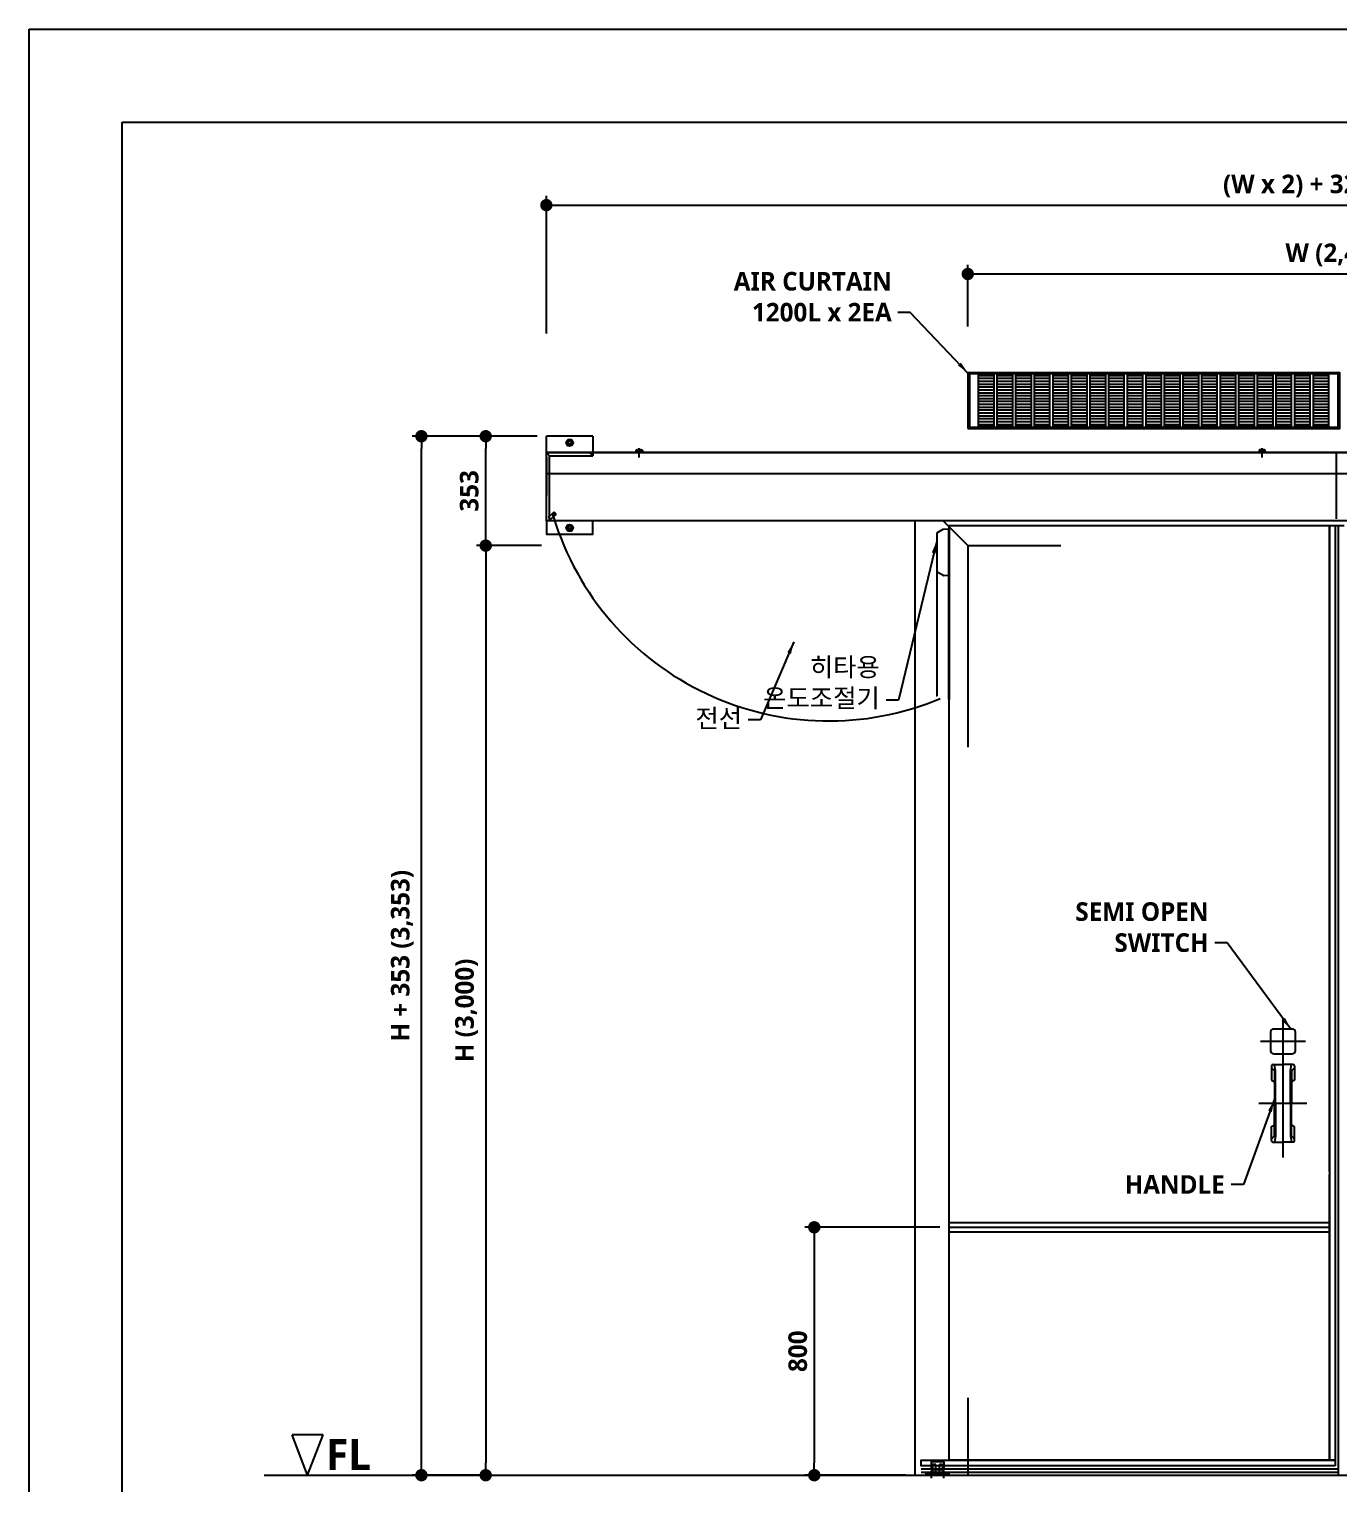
# Model space of a CAD drawing. Header units: millimetres. Extents: x 0 to 33600, y 0 to 8910.
# Drawn here: x 0 to 4227, y 4215 to 8910 of the extents above; entities that cross this region are included whole.
import ezdxf
from ezdxf.lldxf.tags import DXFTag

# ---------------------------------------------------------------- set-up
doc = ezdxf.new("R2010")
doc.units = ezdxf.units.MM
doc.header["$LTSCALE"] = 20
doc.header["$MEASUREMENT"] = 0
doc.layers.get('0').update_dxf_attribs({"linetype": 'CONTINUOUS'})
doc.layers.get('Defpoints').update_dxf_attribs({"color": 181, "linetype": 'CONTINUOUS'})
for name, color, linetype in [('DIM', 141, 'CONTINUOUS'), ('DOOR', 7, 'CONTINUOUS'), ('DOOR-2', 1, 'CONTINUOUS'), ('DOOR-3', 8, 'CONTINUOUS'), ('TEXT', 7, 'CONTINUOUS'), ('방열문', 7, 'CONTINUOUS')]:
    doc.layers.add(name, color=color, linetype=linetype)
doc.styles.add('SH_대대리576', font='')
doc.styles.get("Standard").update_dxf_attribs({"font": 'NanumGothicBold.ttf'})
doc.styles.get('SH_대대리576').set_extended_font_data('NanumGothic', bold=True)
tags = doc.linetypes.add('一点鎖線', pattern=[28.575, 19.05, -3.175, 3.175, -3.175]).pattern_tags.tags
tags[10:11] = [DXFTag(74, 4), DXFTag(75, 0), DXFTag(340, '0'), DXFTag(46, 1.0), DXFTag(50, 0.0), DXFTag(44, 0.0), DXFTag(45, 0.0)]
tags[8:9] = [DXFTag(74, 4), DXFTag(75, 0), DXFTag(340, '0'), DXFTag(46, 1.0), DXFTag(50, 0.0), DXFTag(44, 0.0), DXFTag(45, 0.0)]
tags[6:7] = [DXFTag(74, 4), DXFTag(75, 0), DXFTag(340, '0'), DXFTag(46, 1.0), DXFTag(50, 0.0), DXFTag(44, 0.0), DXFTag(45, 0.0)]
tags[4:5] = [DXFTag(74, 4), DXFTag(75, 0), DXFTag(340, '0'), DXFTag(46, 1.0), DXFTag(50, 0.0), DXFTag(44, 0.0), DXFTag(45, 0.0)]
tags = doc.linetypes.add('破線', pattern=[38.1, 25.4, -12.7]).pattern_tags.tags
tags[6:7] = [DXFTag(74, 4), DXFTag(75, 0), DXFTag(340, '0'), DXFTag(46, 1.0), DXFTag(50, 0.0), DXFTag(44, 0.0), DXFTag(45, 0.0)]
tags[4:5] = [DXFTag(74, 4), DXFTag(75, 0), DXFTag(340, '0'), DXFTag(46, 1.0), DXFTag(50, 0.0), DXFTag(44, 0.0), DXFTag(45, 0.0)]
doc.dimstyles.new('yongsung', dxfattribs={"dimscale": 20, "dimtxt": 3, "dimasz": 2, "dimexe": 1.5, "dimexo": 1.5, "dimgap": 1, "dimtad": 1, "dimdec": 0, "dimdsep": 46, "dimlunit": 6, "dimtxsty": 'Standard', "dimblk": 'DOT', "dimcen": 0, "dimdle": 2, "dimclrd": 256, "dimclre": 256, "dimclrt": 256, "dimadec": 0, "dimazin": 0, "dimtfac": 480, "dimtdec": 0, "dimtix": 1, "dimtmove": 2, "dimatfit": 3, "dimfxl": 1, "dimtolj": 1, "dimtzin": 0, "dimarcsym": 0})

# ---------------------------------------------------------------- blocks, each defined once
blk = doc.blocks.new('_Dot')
at = {"color": 0, "linetype": 'ByBlock', "lineweight": -2}
blk.add_line((-0.5, 0), (-1, 0), dxfattribs=at)
at = {"color": 0, "linetype": 'ByBlock', "const_width": 0.5}
blk.add_lwpolyline([(-0.25, 0, 1), (0.25, 0, 1)], format="xyb", close=True, dxfattribs=at)
blk = doc.blocks.new('*D119')
at = {"layer": 'Defpoints', "color": 0}
for p in [(1683.6, 7243), (1473.5, 4243), (1515.9, 4243)]:
    blk.add_point(p, dxfattribs=at)
at = {"layer": 'DIM', "lineweight": -2}
for p, q in [((1653.6, 7243), (1443.5, 7243)), ((1473.5, 7203), (1473.5, 4283)), ((1485.9, 4243), (1443.5, 4243))]:
    blk.add_line(p, q, dxfattribs=at)
at = {"layer": 'DIM', "linetype": 'ByBlock', "lineweight": -2, "xscale": 40, "yscale": 40, "zscale": 40}
for p, rotation in [((1473.5, 7243), 90), ((1473.5, 4243), 270)]:
    blk.add_blockref('_Dot', p, dxfattribs=dict(at, rotation=rotation))
at = {"layer": 'DIM', "insert": (1411.6, 5743), "char_height": 60, "attachment_point": 5, "rotation": 90}
blk.add_mtext('\\A1;H (3,000)', dxfattribs=at)
blk = doc.blocks.new('*D120')
at = {"layer": 'Defpoints', "color": 0}
for p in [(1473.5, 7596), (1669.2, 7596), (1683.6, 7243)]:
    blk.add_point(p, dxfattribs=at)
at = {"layer": 'DIM', "lineweight": -2}
for p, q in [((1639.2, 7596), (1443.5, 7596)), ((1473.5, 7283), (1473.5, 7556)), ((1653.6, 7243), (1443.5, 7243))]:
    blk.add_line(p, q, dxfattribs=at)
at = {"layer": 'DIM', "linetype": 'ByBlock', "lineweight": -2, "xscale": 40, "yscale": 40, "zscale": 40}
for p, rotation in [((1473.5, 7596), 90), ((1473.5, 7243), 270)]:
    blk.add_blockref('_Dot', p, dxfattribs=dict(at, rotation=rotation))
at = {"layer": 'DIM', "insert": (1420.4, 7419.5), "char_height": 60, "attachment_point": 5, "rotation": 90}
blk.add_mtext('\\A1;353', dxfattribs=at)
blk = doc.blocks.new('*D121')
at = {"layer": 'Defpoints', "color": 0}
for p in [(1266, 7596), (1615.7, 7596), (1515.7, 4243)]:
    blk.add_point(p, dxfattribs=at)
at = {"layer": 'DIM', "lineweight": -2}
for p, q in [((1585.7, 7596), (1236, 7596)), ((1266, 4283), (1266, 7556)), ((1485.7, 4243), (1236, 4243))]:
    blk.add_line(p, q, dxfattribs=at)
at = {"layer": 'DIM', "linetype": 'ByBlock', "lineweight": -2, "xscale": 40, "yscale": 40, "zscale": 40}
for p, rotation in [((1266, 7596), 90), ((1266, 4243), 270)]:
    blk.add_blockref('_Dot', p, dxfattribs=dict(at, rotation=rotation))
at = {"layer": 'DIM', "insert": (1204.1, 5919.5), "char_height": 60, "attachment_point": 5, "rotation": 90}
blk.add_mtext('\\A1;H + 353 (3,353)', dxfattribs=at)
blk = doc.blocks.new('*D122')
at = {"layer": 'Defpoints', "color": 0}
for p in [(6789.2, 8341.8), (1669.2, 7898.1), (6789.2, 7898.1)]:
    blk.add_point(p, dxfattribs=at)
at = {"layer": 'DIM', "lineweight": -2}
for p, q in [((1669.2, 7928.1), (1669.2, 8371.8)), ((6789.2, 7928.1), (6789.2, 8371.8)), ((1709.2, 8341.8), (6749.2, 8341.8))]:
    blk.add_line(p, q, dxfattribs=at)
at = {"layer": 'DIM', "linetype": 'ByBlock', "lineweight": -2, "xscale": 40, "yscale": 40, "zscale": 40, "rotation": 180}
blk.add_blockref('_Dot', (1669.2, 8341.8), dxfattribs=at)
at = {"layer": 'DIM', "linetype": 'ByBlock', "lineweight": -2, "xscale": 40, "yscale": 40, "zscale": 40}
blk.add_blockref('_Dot', (6789.2, 8341.8), dxfattribs=at)
at = {"layer": 'DIM', "insert": (4229.2, 8403.7), "char_height": 60, "attachment_point": 5}
blk.add_mtext('\\A1;(W x 2) + 320 (5,120)', dxfattribs=at)
blk = doc.blocks.new('*D123')
at = {"layer": 'Defpoints', "color": 0}
for p in [(5429.2, 8119.7), (3029.2, 7920.7), (5429.2, 7920.7)]:
    blk.add_point(p, dxfattribs=at)
at = {"layer": 'DIM', "lineweight": -2}
for p, q in [((3029.2, 7950.7), (3029.2, 8149.7)), ((5429.2, 7950.7), (5429.2, 8149.7)), ((3069.2, 8119.7), (5389.2, 8119.7))]:
    blk.add_line(p, q, dxfattribs=at)
at = {"layer": 'DIM', "linetype": 'ByBlock', "lineweight": -2, "xscale": 40, "yscale": 40, "zscale": 40, "rotation": 180}
blk.add_blockref('_Dot', (3029.2, 8119.7), dxfattribs=at)
at = {"layer": 'DIM', "linetype": 'ByBlock', "lineweight": -2, "xscale": 40, "yscale": 40, "zscale": 40}
blk.add_blockref('_Dot', (5429.2, 8119.7), dxfattribs=at)
at = {"layer": 'DIM', "insert": (4229.2, 8181.5), "char_height": 60, "attachment_point": 5}
blk.add_mtext('\\A1;W (2,400)', dxfattribs=at)
blk = doc.blocks.new('*D140')
at = {"layer": 'Defpoints', "color": 0}
for p in [(2969.2, 5043), (2533.7, 4243), (2859.2, 4243)]:
    blk.add_point(p, dxfattribs=at)
at = {"layer": 'DIM', "lineweight": -2}
for p, q in [((2939.2, 5043), (2503.7, 5043)), ((2533.7, 5003), (2533.7, 4283)), ((2829.2, 4243), (2503.7, 4243))]:
    blk.add_line(p, q, dxfattribs=at)
at = {"layer": 'DIM', "linetype": 'ByBlock', "lineweight": -2, "xscale": 40, "yscale": 40, "zscale": 40}
for p, rotation in [((2533.7, 5043), 90), ((2533.7, 4243), 270)]:
    blk.add_blockref('_Dot', p, dxfattribs=dict(at, rotation=rotation))
at = {"layer": 'DIM', "insert": (2480.6, 4643), "char_height": 60, "attachment_point": 5, "rotation": 90}
blk.add_mtext('\\A1;800', dxfattribs=at)

msp = doc.modelspace()

# ---------------------------------------------------------------- linework, layer by layer
msp.add_lwpolyline([(3029.2, 7621.1), (4229.2, 7621.1), (4229.2, 7801.1), (3029.2, 7801.1)], close=True)
at = {"layer": 'Defpoints'}
for points in [[(0, 8910), (12600, 8910), (12600, 0), (0, 0)], [(300, 8610), (10950, 8610), (10950, 300), (300, 300)]]:
    msp.add_lwpolyline(points, close=True, dxfattribs=at)
at = {"layer": 'DOOR'}
for p, q in [((2969.2, 5058), (4196.2, 5058)), ((2969.2, 5028), (4196.2, 5028))]:
    msp.add_line(p, q, dxfattribs=at)
at = {"layer": 'DOOR-2'}
for p, q in [((1819.2, 7596), (1669.2, 7596)), ((1819.2, 7596), (1819.2, 7532.7)), ((1679.2, 7532.7), (1669.2, 7542.7)), ((1669.2, 7330.7), (1669.2, 7537.7)), ((1669.2, 7529.8), (1669.2, 7404.7)), ((1679.2, 7532.7), (1819.2, 7532.7)), ((1679.2, 7322.7), (1679.2, 7532.7)), ((1819.2, 7532.7), (1809.2, 7542.7)), ((4219.3, 7329.5), (4219.2, 7542.7)), ((6619.2, 7474.6), (1669.2, 7474.6)), ((1675.8, 7335.3), (1692.6, 7349.6)), ((1682.3, 7327.7), (1675.8, 7335.3)), ((1699.1, 7342), (1682.3, 7327.7)), ((1687.3, 7345), (1693.7, 7337.4)), ((1692.8, 7343.9), (1692.1, 7343.2)), ((1692.1, 7343.2), (1692.7, 7342.5)), ((1693.1, 7346.7), (1692.3, 7346)), ((1692.3, 7346), (1693, 7345.3)), ((1693.5, 7343.1), (1692.7, 7342.5)), ((1693.1, 7346.7), (1693.7, 7345.9)), ((1694.9, 7343), (1695.6, 7342.2)), ((1695.9, 7346.5), (1695.1, 7345.8)), ((1696.3, 7342.9), (1695.6, 7342.2)), ((1695.7, 7343.6), (1696.3, 7342.9)), ((1696.5, 7345.7), (1695.8, 7345)), ((1695.9, 7346.5), (1696.5, 7345.7)), ((2949.4, 7322.7), (3029.2, 7243)), ((4214.2, 7308), (4244.2, 7308)), ((4224.2, 7308), (4224.2, 5223)), ((4224.2, 5223), (4224.2, 4243)), ((2969.2, 5043), (4196.2, 5043))]:
    msp.add_line(p, q, dxfattribs=at)
at = {"layer": 'DOOR-2', "ltscale": 3}
for p, q in [((1669.2, 7544.7), (6639.2, 7544.7)), ((2928.7, 7281.7), (2928.7, 6760.2)), ((2949.1, 7294.6), (2930.2, 7284.3)), ((2966.7, 7296), (2950.4, 7295)), ((2966.7, 7296), (2966.7, 6746)), ((2966.7, 7296), (2966.7, 7279)), ((2969.2, 7296), (2966.7, 7296)), ((2969.2, 7296), (2969.2, 6746)), ((2966.7, 7216.5), (2966.7, 6746)), ((2949.1, 7147.3), (2930.2, 7157.6)), ((2966.7, 7146), (2950.4, 7146.9)), ((2969.2, 7146), (2966.7, 7146)), ((948.7, 4372.9), (848.7, 4372.9)), ((898.7, 4243), (848.7, 4372.9)), ((898.7, 4243), (948.7, 4372.9)), ((2879.2, 4263), (4224.2, 4263)), ((2879.2, 4253), (4224.2, 4253))]:
    msp.add_line(p, q, dxfattribs=at)
at = {"layer": 'DOOR-2', "linetype": 'Continuous', "ltscale": 60}
for p, q in [((1956.7, 7542.7), (1956.7, 7544.8)), ((1956.9, 7545), (1981.5, 7545)), ((1961.7, 7552), (1959.2, 7551)), ((1959.2, 7545), (1959.2, 7551)), ((1979.2, 7545), (1959.2, 7545)), ((1961.7, 7552), (1976.7, 7552)), ((1964.2, 7545), (1964.2, 7551)), ((1969.2, 7527.3), (1969.2, 7557.3)), ((1974.2, 7545), (1974.2, 7551)), ((1976.7, 7552), (1979.2, 7551)), ((1979.2, 7551), (1979.2, 7545)), ((1981.7, 7544.8), (1981.7, 7542.7)), ((3966.7, 7544.8), (3966.7, 7542.7)), ((3991.5, 7545), (3966.9, 7545)), ((3971.7, 7552), (3969.2, 7551)), ((3969.2, 7551), (3969.2, 7545)), ((3969.2, 7545), (3989.2, 7545)), ((3986.7, 7552), (3971.7, 7552)), ((3974.2, 7545), (3974.2, 7551)), ((3979.2, 7527.3), (3979.2, 7557.3)), ((3984.2, 7545), (3984.2, 7551)), ((3986.7, 7552), (3989.2, 7551)), ((3989.2, 7545), (3989.2, 7551)), ((3991.7, 7542.7), (3991.7, 7544.8))]:
    msp.add_line(p, q, dxfattribs=at)
at = {"layer": 'DOOR-2', "linetype": '破線'}
for p, q in [((3029.2, 7243), (3029.2, 6593)), ((3029.2, 7243), (3329.2, 7243)), ((3029.2, 4493), (3029.2, 4243))]:
    msp.add_line(p, q, dxfattribs=at)
at = {"layer": 'DOOR-2', "ltscale": 0.5}
for p, q in [((2916.7, 4278), (2915.7, 4277)), ((2915.7, 4277), (2915.7, 4252.3)), ((2916.3, 4277), (2925.1, 4277)), ((2924.7, 4278), (2916.7, 4278)), ((2925.7, 4277), (2924.7, 4278)), ((2925.7, 4252.3), (2925.7, 4277)), ((2937.7, 4277), (2938.7, 4278)), ((2937.7, 4252.3), (2937.7, 4277)), ((2947.1, 4277), (2938.3, 4277)), ((2938.7, 4278), (2946.7, 4278)), ((2946.7, 4278), (2947.7, 4277)), ((2947.7, 4277), (2947.7, 4252.3)), ((2905.7, 4243), (2905.7, 4247)), ((2911.7, 4233), (2911.7, 4257)), ((2917.7, 4243), (2917.7, 4247)), ((2945.7, 4243), (2945.7, 4247)), ((2951.7, 4233), (2951.7, 4257)), ((2957.7, 4243), (2957.7, 4247))]:
    msp.add_line(p, q, dxfattribs=at)
at = {"layer": 'DOOR-2', "linetype": '一点鎖線'}
msp.add_line((758.7, 4243), (10488.3, 4243), dxfattribs=at)
at = {"layer": 'DOOR-2', "ltscale": 3}
for points in [[(1735.7, 7579.9), (1735.7, 7570), (1744.2, 7565.1), (1752.7, 7570), (1752.7, 7579.9), (1744.2, 7584.8)], [(1735.7, 7305.1), (1735.7, 7295.3), (1744.2, 7290.4), (1752.7, 7295.3), (1752.7, 7305.1), (1744.2, 7310)]]:
    msp.add_lwpolyline(points, close=True, dxfattribs=at)
for points in [[(1669.2, 7322.7), (1669.2, 7280.2), (1819.2, 7280.2), (1819.2, 7322.7)], [(4196.2, 5223), (4196.2, 4291), (2969.2, 4291), (2969.2, 7308), (4196.2, 7308), (4196.2, 5223)]]:
    msp.add_lwpolyline(points, dxfattribs=at)
at = {"layer": 'DOOR-2'}
for points in [[(4196.2, 5223), (4196.2, 7308), (4214.2, 7308), (4214.2, 5223)], [(4214.2, 5223), (4214.2, 4291), (4196.2, 4291), (4196.2, 5213.5)]]:
    msp.add_lwpolyline(points, dxfattribs=at)
msp.add_lwpolyline([(4214.2, 4273), (2879.2, 4273), (2879.2, 4291), (4214.2, 4291)], close=True, dxfattribs=at)
at = {"layer": 'DOOR-2', "ltscale": 0.5}
msp.add_lwpolyline([(2952.7, 4286), (2910.7, 4286), (2910.7, 4261), (2952.7, 4261)], close=True, dxfattribs=at)
for points in [[(2912.7, 4247), (2894.2, 4247), (2894.2, 4243), (2969.2, 4243), (2969.2, 4247), (2950.7, 4247)], [(2934.7, 4247), (2928.7, 4247)]]:
    msp.add_lwpolyline(points, dxfattribs=at)
at = {"layer": 'DOOR-2'}
for centre, radius in [((1744.2, 7575), 11), ((1744.2, 7575), 5), ((1694.3, 7344.5), 5), ((1744.2, 7300.2), 11), ((1744.2, 7300.2), 5)]:
    msp.add_circle(centre, radius, dxfattribs=at)
at = {"layer": 'DOOR-2', "ltscale": 3}
for centre in [(1744.2, 7575), (1744.2, 7300.2)]:
    msp.add_circle(centre, 8.5, dxfattribs=at)
at = {"layer": 'DOOR-2', "linetype": 'Continuous', "ltscale": 60}
for centre, radius, start, end in [((1956.9, 7544.8), 0.2, 90, 180), ((1962.4, 7550.1), 2.02, 26.4459, 109.9512), ((1969.2, 7539), 13, 67.3801, 112.6199), ((1976, 7550.1), 2.02, 70.0488, 153.5541), ((1981.5, 7544.8), 0.2, 0, 90), ((3966.9, 7544.8), 0.2, 90, 180), ((3972.4, 7550.1), 2.02, 26.4459, 109.9512), ((3979.2, 7539), 13, 67.3801, 112.6199), ((3986, 7550.1), 2.02, 70.0488, 153.5541), ((3991.5, 7544.8), 0.2, 0, 90)]:
    msp.add_arc(centre, radius, start, end, dxfattribs=at)
at = {"layer": 'DOOR-2', "linetype": '一点鎖線', "ltscale": 10}
msp.add_arc((2580.6, 7605.9), 928.7, 196.9519, 292.7416, dxfattribs=at)
at = {"layer": 'DOOR-2'}
for centre, radius, start, end in [((1693.9, 7348.1), 2, 75.1866, 130.3367), ((1692.2, 7344.6), 1, 310.3367, 40.3367), ((1694.1, 7342.3), 1, 40.3367, 130.3367), ((1694.5, 7346.6), 1, 220.3367, 310.3367), ((1692.6, 7343), 7.25, 5.4868, 75.1866), ((1696.4, 7344.3), 1, 130.3367, 220.3367), ((1697.8, 7343.5), 2, 310.3367, 5.4868)]:
    msp.add_arc(centre, radius, start, end, dxfattribs=at)
at = {"layer": 'DOOR-2', "ltscale": 3}
for centre, start, end in [((2931.7, 7281.7), 118.706, 180), ((2950.5, 7292), 93.3665, 118.706), ((2950.5, 7149.9), 241.294, 266.6335), ((2931.7, 6760.2), 180, 241.294)]:
    msp.add_arc(centre, 3, start, end, dxfattribs=at)
at = {"layer": 'DOOR-2', "ltscale": 0.5}
for centre, radius, start, end in [((2912.7, 4250.5), 3.5, 270, 31.0027), ((2920.7, 4317.6), 71.1, 264.5585, 275.4415), ((2920.7, 4278.1), 26.3, 260.0038, 279.9962), ((2928.7, 4250.5), 3.5, 148.9973, 270), ((2934.7, 4250.5), 3.5, 270, 31.0027), ((2942.7, 4317.6), 71.1, 264.5585, 275.4415), ((2942.7, 4278.1), 26.3, 260.0038, 279.9962), ((2950.7, 4250.5), 3.5, 148.9973, 270)]:
    msp.add_arc(centre, radius, start, end, dxfattribs=at)
at = {"layer": 'DOOR-3', "linetype": 'Continuous'}
for p, q in [((3064.2, 7792.4), (3114.2, 7792.4)), ((3064.2, 7783.1), (3114.2, 7783.1)), ((3064.2, 7773.8), (3114.2, 7773.8)), ((3064.2, 7764.5), (3114.2, 7764.5)), ((3064.2, 7755.2), (3114.2, 7755.2)), ((3124.2, 7792.4), (3174.2, 7792.4)), ((3124.2, 7783.1), (3174.2, 7783.1)), ((3124.2, 7773.8), (3174.2, 7773.8)), ((3124.2, 7764.5), (3174.2, 7764.5)), ((3124.2, 7755.2), (3174.2, 7755.2)), ((3184.2, 7792.4), (3234.2, 7792.4)), ((3184.2, 7783.1), (3234.2, 7783.1)), ((3184.2, 7773.8), (3234.2, 7773.8)), ((3184.2, 7764.5), (3234.2, 7764.5)), ((3184.2, 7755.2), (3234.2, 7755.2)), ((3244.2, 7792.4), (3294.2, 7792.4)), ((3244.2, 7783.1), (3294.2, 7783.1)), ((3244.2, 7773.8), (3294.2, 7773.8)), ((3244.2, 7764.5), (3294.2, 7764.5)), ((3244.2, 7755.2), (3294.2, 7755.2)), ((3304.2, 7792.4), (3354.2, 7792.4)), ((3304.2, 7783.1), (3354.2, 7783.1)), ((3304.2, 7773.8), (3354.2, 7773.8)), ((3304.2, 7764.5), (3354.2, 7764.5)), ((3304.2, 7755.2), (3354.2, 7755.2)), ((3364.2, 7792.4), (3414.2, 7792.4)), ((3364.2, 7783.1), (3414.2, 7783.1)), ((3364.2, 7773.8), (3414.2, 7773.8)), ((3364.2, 7764.5), (3414.2, 7764.5)), ((3364.2, 7755.2), (3414.2, 7755.2)), ((3424.2, 7792.4), (3474.2, 7792.4)), ((3424.2, 7783.1), (3474.2, 7783.1)), ((3424.2, 7773.8), (3474.2, 7773.8)), ((3424.2, 7764.5), (3474.2, 7764.5)), ((3424.2, 7755.2), (3474.2, 7755.2)), ((3484.2, 7792.4), (3534.2, 7792.4)), ((3484.2, 7783.1), (3534.2, 7783.1)), ((3484.2, 7773.8), (3534.2, 7773.8)), ((3484.2, 7764.5), (3534.2, 7764.5)), ((3484.2, 7755.2), (3534.2, 7755.2)), ((3544.2, 7792.4), (3594.2, 7792.4)), ((3544.2, 7783.1), (3594.2, 7783.1)), ((3544.2, 7773.8), (3594.2, 7773.8)), ((3544.2, 7764.5), (3594.2, 7764.5)), ((3544.2, 7755.2), (3594.2, 7755.2)), ((3604.2, 7792.4), (3654.2, 7792.4)), ((3604.2, 7783.1), (3654.2, 7783.1)), ((3604.2, 7773.8), (3654.2, 7773.8)), ((3604.2, 7764.5), (3654.2, 7764.5)), ((3604.2, 7755.2), (3654.2, 7755.2)), ((3664.2, 7792.4), (3714.2, 7792.4)), ((3664.2, 7783.1), (3714.2, 7783.1)), ((3664.2, 7773.8), (3714.2, 7773.8)), ((3664.2, 7764.5), (3714.2, 7764.5)), ((3664.2, 7755.2), (3714.2, 7755.2)), ((3724.2, 7792.4), (3774.2, 7792.4)), ((3724.2, 7783.1), (3774.2, 7783.1)), ((3724.2, 7773.8), (3774.2, 7773.8)), ((3724.2, 7764.5), (3774.2, 7764.5)), ((3724.2, 7755.2), (3774.2, 7755.2)), ((3784.2, 7792.4), (3834.2, 7792.4)), ((3784.2, 7783.1), (3834.2, 7783.1)), ((3784.2, 7773.8), (3834.2, 7773.8)), ((3784.2, 7764.5), (3834.2, 7764.5)), ((3784.2, 7755.2), (3834.2, 7755.2)), ((3844.2, 7792.4), (3894.2, 7792.4)), ((3844.2, 7783.1), (3894.2, 7783.1)), ((3844.2, 7773.8), (3894.2, 7773.8)), ((3844.2, 7764.5), (3894.2, 7764.5)), ((3844.2, 7755.2), (3894.2, 7755.2)), ((3904.2, 7792.4), (3954.2, 7792.4)), ((3904.2, 7783.1), (3954.2, 7783.1)), ((3904.2, 7773.8), (3954.2, 7773.8)), ((3904.2, 7764.5), (3954.2, 7764.5)), ((3904.2, 7755.2), (3954.2, 7755.2)), ((3964.2, 7792.4), (4014.2, 7792.4)), ((3964.2, 7783.1), (4014.2, 7783.1)), ((3964.2, 7773.8), (4014.2, 7773.8)), ((3964.2, 7764.5), (4014.2, 7764.5)), ((3964.2, 7755.2), (4014.2, 7755.2)), ((4024.2, 7792.4), (4074.2, 7792.4)), ((4024.2, 7783.1), (4074.2, 7783.1)), ((4024.2, 7773.8), (4074.2, 7773.8)), ((4024.2, 7764.5), (4074.2, 7764.5)), ((4024.2, 7755.2), (4074.2, 7755.2)), ((4084.2, 7792.4), (4134.2, 7792.4)), ((4084.2, 7783.1), (4134.2, 7783.1)), ((4084.2, 7773.8), (4134.2, 7773.8)), ((4084.2, 7764.5), (4134.2, 7764.5)), ((4084.2, 7755.2), (4134.2, 7755.2)), ((4144.2, 7792.4), (4194.2, 7792.4)), ((4144.2, 7783.1), (4194.2, 7783.1)), ((4144.2, 7773.8), (4194.2, 7773.8)), ((4144.2, 7764.5), (4194.2, 7764.5)), ((4144.2, 7755.2), (4194.2, 7755.2)), ((3064.2, 7745.9), (3114.2, 7745.9)), ((3064.2, 7736.6), (3114.2, 7736.6)), ((3064.2, 7727.3), (3114.2, 7727.3)), ((3064.2, 7718), (3114.2, 7718)), ((3064.2, 7708.7), (3114.2, 7708.7)), ((3124.2, 7745.9), (3174.2, 7745.9)), ((3124.2, 7736.6), (3174.2, 7736.6)), ((3124.2, 7727.3), (3174.2, 7727.3)), ((3124.2, 7718), (3174.2, 7718)), ((3124.2, 7708.7), (3174.2, 7708.7)), ((3184.2, 7745.9), (3234.2, 7745.9)), ((3184.2, 7736.6), (3234.2, 7736.6)), ((3184.2, 7727.3), (3234.2, 7727.3)), ((3184.2, 7718), (3234.2, 7718)), ((3184.2, 7708.7), (3234.2, 7708.7)), ((3244.2, 7745.9), (3294.2, 7745.9)), ((3244.2, 7736.6), (3294.2, 7736.6)), ((3244.2, 7727.3), (3294.2, 7727.3)), ((3244.2, 7718), (3294.2, 7718)), ((3244.2, 7708.7), (3294.2, 7708.7)), ((3304.2, 7745.9), (3354.2, 7745.9)), ((3304.2, 7736.6), (3354.2, 7736.6)), ((3304.2, 7727.3), (3354.2, 7727.3)), ((3304.2, 7718), (3354.2, 7718)), ((3304.2, 7708.7), (3354.2, 7708.7)), ((3364.2, 7745.9), (3414.2, 7745.9)), ((3364.2, 7736.6), (3414.2, 7736.6)), ((3364.2, 7727.3), (3414.2, 7727.3)), ((3364.2, 7718), (3414.2, 7718)), ((3364.2, 7708.7), (3414.2, 7708.7)), ((3424.2, 7745.9), (3474.2, 7745.9)), ((3424.2, 7736.6), (3474.2, 7736.6)), ((3424.2, 7727.3), (3474.2, 7727.3)), ((3424.2, 7718), (3474.2, 7718)), ((3424.2, 7708.7), (3474.2, 7708.7)), ((3484.2, 7745.9), (3534.2, 7745.9)), ((3484.2, 7736.6), (3534.2, 7736.6)), ((3484.2, 7727.3), (3534.2, 7727.3)), ((3484.2, 7718), (3534.2, 7718)), ((3484.2, 7708.7), (3534.2, 7708.7)), ((3544.2, 7745.9), (3594.2, 7745.9)), ((3544.2, 7736.6), (3594.2, 7736.6)), ((3544.2, 7727.3), (3594.2, 7727.3)), ((3544.2, 7718), (3594.2, 7718)), ((3544.2, 7708.7), (3594.2, 7708.7)), ((3604.2, 7745.9), (3654.2, 7745.9)), ((3604.2, 7736.6), (3654.2, 7736.6)), ((3604.2, 7727.3), (3654.2, 7727.3)), ((3604.2, 7718), (3654.2, 7718)), ((3604.2, 7708.7), (3654.2, 7708.7)), ((3664.2, 7745.9), (3714.2, 7745.9)), ((3664.2, 7736.6), (3714.2, 7736.6)), ((3664.2, 7727.3), (3714.2, 7727.3)), ((3664.2, 7718), (3714.2, 7718)), ((3664.2, 7708.7), (3714.2, 7708.7)), ((3724.2, 7745.9), (3774.2, 7745.9)), ((3724.2, 7736.6), (3774.2, 7736.6)), ((3724.2, 7727.3), (3774.2, 7727.3)), ((3724.2, 7718), (3774.2, 7718)), ((3724.2, 7708.7), (3774.2, 7708.7)), ((3784.2, 7745.9), (3834.2, 7745.9)), ((3784.2, 7736.6), (3834.2, 7736.6)), ((3784.2, 7727.3), (3834.2, 7727.3)), ((3784.2, 7718), (3834.2, 7718)), ((3784.2, 7708.7), (3834.2, 7708.7)), ((3844.2, 7745.9), (3894.2, 7745.9)), ((3844.2, 7736.6), (3894.2, 7736.6)), ((3844.2, 7727.3), (3894.2, 7727.3)), ((3844.2, 7718), (3894.2, 7718)), ((3844.2, 7708.7), (3894.2, 7708.7)), ((3904.2, 7745.9), (3954.2, 7745.9)), ((3904.2, 7736.6), (3954.2, 7736.6)), ((3904.2, 7727.3), (3954.2, 7727.3)), ((3904.2, 7718), (3954.2, 7718)), ((3904.2, 7708.7), (3954.2, 7708.7)), ((3964.2, 7745.9), (4014.2, 7745.9)), ((3964.2, 7736.6), (4014.2, 7736.6)), ((3964.2, 7727.3), (4014.2, 7727.3)), ((3964.2, 7718), (4014.2, 7718)), ((3964.2, 7708.7), (4014.2, 7708.7)), ((4024.2, 7745.9), (4074.2, 7745.9)), ((4024.2, 7736.6), (4074.2, 7736.6)), ((4024.2, 7727.3), (4074.2, 7727.3)), ((4024.2, 7718), (4074.2, 7718)), ((4024.2, 7708.7), (4074.2, 7708.7)), ((4084.2, 7745.9), (4134.2, 7745.9)), ((4084.2, 7736.6), (4134.2, 7736.6)), ((4084.2, 7727.3), (4134.2, 7727.3)), ((4084.2, 7718), (4134.2, 7718)), ((4084.2, 7708.7), (4134.2, 7708.7)), ((4144.2, 7745.9), (4194.2, 7745.9)), ((4144.2, 7736.6), (4194.2, 7736.6)), ((4144.2, 7727.3), (4194.2, 7727.3)), ((4144.2, 7718), (4194.2, 7718)), ((4144.2, 7708.7), (4194.2, 7708.7)), ((3064.2, 7699.4), (3114.2, 7699.4)), ((3064.2, 7690.1), (3114.2, 7690.1)), ((3064.2, 7680.8), (3114.2, 7680.8)), ((3064.2, 7671.5), (3114.2, 7671.5)), ((3064.2, 7662.2), (3114.2, 7662.2)), ((3124.2, 7699.4), (3174.2, 7699.4)), ((3124.2, 7690.1), (3174.2, 7690.1)), ((3124.2, 7680.8), (3174.2, 7680.8)), ((3124.2, 7671.5), (3174.2, 7671.5)), ((3124.2, 7662.2), (3174.2, 7662.2)), ((3184.2, 7699.4), (3234.2, 7699.4)), ((3184.2, 7690.1), (3234.2, 7690.1)), ((3184.2, 7680.8), (3234.2, 7680.8)), ((3184.2, 7671.5), (3234.2, 7671.5)), ((3184.2, 7662.2), (3234.2, 7662.2)), ((3244.2, 7699.4), (3294.2, 7699.4)), ((3244.2, 7690.1), (3294.2, 7690.1)), ((3244.2, 7680.8), (3294.2, 7680.8)), ((3244.2, 7671.5), (3294.2, 7671.5)), ((3244.2, 7662.2), (3294.2, 7662.2)), ((3304.2, 7699.4), (3354.2, 7699.4)), ((3304.2, 7690.1), (3354.2, 7690.1)), ((3304.2, 7680.8), (3354.2, 7680.8)), ((3304.2, 7671.5), (3354.2, 7671.5)), ((3304.2, 7662.2), (3354.2, 7662.2)), ((3364.2, 7699.4), (3414.2, 7699.4)), ((3364.2, 7690.1), (3414.2, 7690.1)), ((3364.2, 7680.8), (3414.2, 7680.8)), ((3364.2, 7671.5), (3414.2, 7671.5)), ((3364.2, 7662.2), (3414.2, 7662.2)), ((3424.2, 7699.4), (3474.2, 7699.4)), ((3424.2, 7690.1), (3474.2, 7690.1)), ((3424.2, 7680.8), (3474.2, 7680.8)), ((3424.2, 7671.5), (3474.2, 7671.5)), ((3424.2, 7662.2), (3474.2, 7662.2)), ((3484.2, 7699.4), (3534.2, 7699.4)), ((3484.2, 7690.1), (3534.2, 7690.1)), ((3484.2, 7680.8), (3534.2, 7680.8)), ((3484.2, 7671.5), (3534.2, 7671.5)), ((3484.2, 7662.2), (3534.2, 7662.2)), ((3544.2, 7699.4), (3594.2, 7699.4)), ((3544.2, 7690.1), (3594.2, 7690.1)), ((3544.2, 7680.8), (3594.2, 7680.8)), ((3544.2, 7671.5), (3594.2, 7671.5)), ((3544.2, 7662.2), (3594.2, 7662.2)), ((3604.2, 7699.4), (3654.2, 7699.4)), ((3604.2, 7690.1), (3654.2, 7690.1)), ((3604.2, 7680.8), (3654.2, 7680.8)), ((3604.2, 7671.5), (3654.2, 7671.5)), ((3604.2, 7662.2), (3654.2, 7662.2)), ((3664.2, 7699.4), (3714.2, 7699.4)), ((3664.2, 7690.1), (3714.2, 7690.1)), ((3664.2, 7680.8), (3714.2, 7680.8)), ((3664.2, 7671.5), (3714.2, 7671.5)), ((3664.2, 7662.2), (3714.2, 7662.2)), ((3724.2, 7699.4), (3774.2, 7699.4)), ((3724.2, 7690.1), (3774.2, 7690.1)), ((3724.2, 7680.8), (3774.2, 7680.8)), ((3724.2, 7671.5), (3774.2, 7671.5)), ((3724.2, 7662.2), (3774.2, 7662.2)), ((3784.2, 7699.4), (3834.2, 7699.4)), ((3784.2, 7690.1), (3834.2, 7690.1)), ((3784.2, 7680.8), (3834.2, 7680.8)), ((3784.2, 7671.5), (3834.2, 7671.5)), ((3784.2, 7662.2), (3834.2, 7662.2)), ((3844.2, 7699.4), (3894.2, 7699.4)), ((3844.2, 7690.1), (3894.2, 7690.1)), ((3844.2, 7680.8), (3894.2, 7680.8)), ((3844.2, 7671.5), (3894.2, 7671.5)), ((3844.2, 7662.2), (3894.2, 7662.2)), ((3904.2, 7699.4), (3954.2, 7699.4)), ((3904.2, 7690.1), (3954.2, 7690.1)), ((3904.2, 7680.8), (3954.2, 7680.8)), ((3904.2, 7671.5), (3954.2, 7671.5)), ((3904.2, 7662.2), (3954.2, 7662.2)), ((3964.2, 7699.4), (4014.2, 7699.4)), ((3964.2, 7690.1), (4014.2, 7690.1)), ((3964.2, 7680.8), (4014.2, 7680.8)), ((3964.2, 7671.5), (4014.2, 7671.5)), ((3964.2, 7662.2), (4014.2, 7662.2)), ((4024.2, 7699.4), (4074.2, 7699.4)), ((4024.2, 7690.1), (4074.2, 7690.1)), ((4024.2, 7680.8), (4074.2, 7680.8)), ((4024.2, 7671.5), (4074.2, 7671.5)), ((4024.2, 7662.2), (4074.2, 7662.2)), ((4084.2, 7699.4), (4134.2, 7699.4)), ((4084.2, 7690.1), (4134.2, 7690.1)), ((4084.2, 7680.8), (4134.2, 7680.8)), ((4084.2, 7671.5), (4134.2, 7671.5)), ((4084.2, 7662.2), (4134.2, 7662.2)), ((4144.2, 7699.4), (4194.2, 7699.4)), ((4144.2, 7690.1), (4194.2, 7690.1)), ((4144.2, 7680.8), (4194.2, 7680.8)), ((4144.2, 7671.5), (4194.2, 7671.5)), ((4144.2, 7662.2), (4194.2, 7662.2)), ((3064.2, 7652.9), (3114.2, 7652.9)), ((3064.2, 7643.6), (3114.2, 7643.6)), ((3064.2, 7634.3), (3114.2, 7634.3)), ((3064.2, 7629.6), (3114.2, 7629.6)), ((3124.2, 7652.9), (3174.2, 7652.9)), ((3124.2, 7643.6), (3174.2, 7643.6)), ((3124.2, 7634.3), (3174.2, 7634.3)), ((3124.2, 7629.6), (3174.2, 7629.6)), ((3184.2, 7652.9), (3234.2, 7652.9)), ((3184.2, 7643.6), (3234.2, 7643.6)), ((3184.2, 7634.3), (3234.2, 7634.3)), ((3184.2, 7629.6), (3234.2, 7629.6)), ((3244.2, 7652.9), (3294.2, 7652.9)), ((3244.2, 7643.6), (3294.2, 7643.6)), ((3244.2, 7634.3), (3294.2, 7634.3)), ((3244.2, 7629.6), (3294.2, 7629.6)), ((3304.2, 7652.9), (3354.2, 7652.9)), ((3304.2, 7643.6), (3354.2, 7643.6)), ((3304.2, 7634.3), (3354.2, 7634.3)), ((3304.2, 7629.6), (3354.2, 7629.6)), ((3364.2, 7652.9), (3414.2, 7652.9)), ((3364.2, 7643.6), (3414.2, 7643.6)), ((3364.2, 7634.3), (3414.2, 7634.3)), ((3364.2, 7629.6), (3414.2, 7629.6)), ((3424.2, 7652.9), (3474.2, 7652.9)), ((3424.2, 7643.6), (3474.2, 7643.6)), ((3424.2, 7634.3), (3474.2, 7634.3)), ((3424.2, 7629.6), (3474.2, 7629.6)), ((3484.2, 7652.9), (3534.2, 7652.9)), ((3484.2, 7643.6), (3534.2, 7643.6)), ((3484.2, 7634.3), (3534.2, 7634.3)), ((3484.2, 7629.6), (3534.2, 7629.6)), ((3544.2, 7652.9), (3594.2, 7652.9)), ((3544.2, 7643.6), (3594.2, 7643.6)), ((3544.2, 7634.3), (3594.2, 7634.3)), ((3544.2, 7629.6), (3594.2, 7629.6)), ((3604.2, 7652.9), (3654.2, 7652.9)), ((3604.2, 7643.6), (3654.2, 7643.6)), ((3604.2, 7634.3), (3654.2, 7634.3)), ((3604.2, 7629.6), (3654.2, 7629.6)), ((3664.2, 7652.9), (3714.2, 7652.9)), ((3664.2, 7643.6), (3714.2, 7643.6)), ((3664.2, 7634.3), (3714.2, 7634.3)), ((3664.2, 7629.6), (3714.2, 7629.6)), ((3724.2, 7652.9), (3774.2, 7652.9)), ((3724.2, 7643.6), (3774.2, 7643.6)), ((3724.2, 7634.3), (3774.2, 7634.3)), ((3724.2, 7629.6), (3774.2, 7629.6)), ((3784.2, 7652.9), (3834.2, 7652.9)), ((3784.2, 7643.6), (3834.2, 7643.6)), ((3784.2, 7634.3), (3834.2, 7634.3)), ((3784.2, 7629.6), (3834.2, 7629.6)), ((3844.2, 7652.9), (3894.2, 7652.9)), ((3844.2, 7643.6), (3894.2, 7643.6)), ((3844.2, 7634.3), (3894.2, 7634.3)), ((3844.2, 7629.6), (3894.2, 7629.6)), ((3904.2, 7652.9), (3954.2, 7652.9)), ((3904.2, 7643.6), (3954.2, 7643.6)), ((3904.2, 7634.3), (3954.2, 7634.3)), ((3904.2, 7629.6), (3954.2, 7629.6)), ((3964.2, 7652.9), (4014.2, 7652.9)), ((3964.2, 7643.6), (4014.2, 7643.6)), ((3964.2, 7634.3), (4014.2, 7634.3)), ((3964.2, 7629.6), (4014.2, 7629.6)), ((4024.2, 7652.9), (4074.2, 7652.9)), ((4024.2, 7643.6), (4074.2, 7643.6)), ((4024.2, 7634.3), (4074.2, 7634.3)), ((4024.2, 7629.6), (4074.2, 7629.6)), ((4084.2, 7652.9), (4134.2, 7652.9)), ((4084.2, 7643.6), (4134.2, 7643.6)), ((4084.2, 7634.3), (4134.2, 7634.3)), ((4084.2, 7629.6), (4134.2, 7629.6)), ((4144.2, 7652.9), (4194.2, 7652.9)), ((4144.2, 7643.6), (4194.2, 7643.6)), ((4144.2, 7634.3), (4194.2, 7634.3)), ((4144.2, 7629.6), (4194.2, 7629.6))]:
    msp.add_line(p, q, dxfattribs=at)
at = {"layer": 'DOOR-3', "linetype": '一点鎖線', "ltscale": 3}
for p, q in [((4046.2, 5715.5), (4046.2, 5268)), ((4123.7, 5443), (3968.7, 5443))]:
    msp.add_line(p, q, dxfattribs=at)
at = {"layer": 'DOOR-3', "linetype": '一点鎖線', "ltscale": 2}
msp.add_line((4118.7, 5643), (3973.7, 5643), dxfattribs=at)
at = {"layer": 'DOOR-3', "ltscale": 3}
for p, q in [((4008.7, 5562.9), (4008.7, 5518)), ((4008.7, 5558), (4018.7, 5548)), ((4013.7, 5568), (4046.2, 5568)), ((4021.7, 5548), (4018.7, 5568)), ((4018.7, 5548), (4018.7, 5443)), ((4021.7, 5443), (4021.7, 5548)), ((4078.7, 5568), (4046.2, 5568)), ((4070.7, 5548), (4073.7, 5568)), ((4070.7, 5443), (4070.7, 5548)), ((4083.7, 5558), (4073.7, 5548)), ((4073.7, 5548), (4073.7, 5443)), ((4083.7, 5562.9), (4083.7, 5518)), ((4008.7, 5517.7), (4013.7, 5515.2)), ((4013.7, 5515.2), (4014, 5515.2)), ((4014, 5515.2), (4014.2, 5515)), ((4014.2, 5515), (4014.5, 5515)), ((4014.5, 5515), (4014.7, 5514.7)), ((4014.7, 5514.7), (4015, 5514.7)), ((4015, 5514.7), (4015.2, 5514.5)), ((4015.2, 5514.5), (4015.5, 5514.5)), ((4015.5, 5514.5), (4015.7, 5514.2)), ((4015.7, 5514.2), (4016, 5514)), ((4016, 5514), (4016.2, 5513.7)), ((4016.2, 5513.7), (4016.5, 5513.7)), ((4016.5, 5513.7), (4016.7, 5513.5)), ((4016.7, 5513.5), (4016.7, 5513.2)), ((4016.7, 5513.2), (4017, 5513.2)), ((4017, 5513.2), (4017.2, 5513)), ((4017.2, 5513), (4017.2, 5512.7)), ((4017.2, 5512.7), (4017.5, 5512.7)), ((4017.5, 5512.7), (4017.5, 5512.5)), ((4017.5, 5512.5), (4017.7, 5512.2)), ((4017.7, 5512.2), (4018, 5512)), ((4018, 5512), (4018, 5511.7)), ((4018, 5511.7), (4018.2, 5511.7)), ((4018.2, 5511.7), (4018.2, 5511.5)), ((4018.2, 5511.5), (4018.2, 5511.2)), ((4018.2, 5511.2), (4018.5, 5511.2)), ((4018.5, 5511.2), (4018.5, 5511)), ((4018.5, 5511), (4018.5, 5510.7)), ((4018.5, 5510.7), (4018.5, 5510.5)), ((4018.5, 5510.5), (4018.7, 5510.5)), ((4018.7, 5510.5), (4018.7, 5510.2)), ((4018.7, 5510.2), (4018.7, 5510)), ((4018.7, 5510), (4018.7, 5509.7)), ((4018.7, 5509.7), (4018.7, 5509.5)), ((4018.7, 5509.5), (4018.7, 5509.2)), ((4018.7, 5509.2), (4018.7, 5509)), ((4018.7, 5509), (4018.7, 5505.2)), ((4074, 5510), (4073.7, 5509.7)), ((4073.7, 5509.7), (4073.7, 5509.5)), ((4073.7, 5509.5), (4073.7, 5509.2)), ((4073.7, 5509.2), (4073.7, 5509)), ((4073.7, 5509), (4073.7, 5505.2)), ((4074.2, 5511), (4074, 5510.7)), ((4074, 5510.7), (4074, 5510.5)), ((4074, 5510.5), (4074, 5510.2)), ((4074, 5510.2), (4074, 5510)), ((4074.5, 5511.5), (4074.2, 5511.2)), ((4074.2, 5511.2), (4074.2, 5511)), ((4074.7, 5512), (4074.5, 5511.7)), ((4074.5, 5511.7), (4074.5, 5511.5)), ((4074.7, 5512.2), (4074.7, 5512)), ((4075, 5512.2), (4074.7, 5512.2)), ((4075.2, 5512.7), (4075, 5512.5)), ((4075, 5512.5), (4075, 5512.2)), ((4075.5, 5513), (4075.2, 5512.7)), ((4075.7, 5513.2), (4075.5, 5513)), ((4076, 5513.5), (4075.7, 5513.2)), ((4076.2, 5513.7), (4076, 5513.5)), ((4076.5, 5514), (4076.2, 5513.7)), ((4076.7, 5514), (4076.5, 5514)), ((4077, 5514.2), (4076.7, 5514)), ((4077.2, 5514.5), (4077, 5514.2)), ((4077.5, 5514.7), (4077.2, 5514.5)), ((4077.7, 5514.7), (4077.5, 5514.7)), ((4078, 5515), (4077.7, 5514.7)), ((4078.2, 5515), (4078, 5515)), ((4078.5, 5515.2), (4078.2, 5515)), ((4078.7, 5515.2), (4078.5, 5515.2)), ((4083.7, 5517.7), (4078.7, 5515.2)), ((4018.7, 5338), (4018.7, 5443)), ((4021.7, 5443), (4021.7, 5338)), ((4070.7, 5443), (4070.7, 5338)), ((4073.7, 5338), (4073.7, 5443)), ((4008.7, 5367.7), (4013.7, 5370.2)), ((4008.7, 5323), (4008.7, 5368)), ((4013.7, 5370.2), (4014, 5370.5)), ((4014, 5370.5), (4014.2, 5370.7)), ((4014.2, 5370.7), (4014.5, 5370.7)), ((4014.5, 5370.7), (4014.7, 5371)), ((4014.7, 5371), (4015, 5371)), ((4015, 5371), (4015.2, 5371.2)), ((4015.2, 5371.2), (4015.5, 5371.2)), ((4015.5, 5371.2), (4015.7, 5371.5)), ((4015.7, 5371.5), (4016, 5371.5)), ((4016, 5371.7), (4016.2, 5372)), ((4016, 5371.5), (4016, 5371.7)), ((4016.2, 5372), (4016.5, 5372)), ((4016.5, 5372), (4016.7, 5372.2)), ((4016.7, 5372.5), (4017, 5372.5)), ((4016.7, 5372.2), (4016.7, 5372.5)), ((4017, 5372.5), (4017.2, 5372.7)), ((4017.2, 5372.7), (4017.5, 5373)), ((4017.5, 5373.2), (4017.7, 5373.2)), ((4017.5, 5373), (4017.5, 5373.2)), ((4017.7, 5373.5), (4018, 5373.7)), ((4017.7, 5373.2), (4017.7, 5373.5)), ((4018, 5373.7), (4018.2, 5374)), ((4018.2, 5374.5), (4018.5, 5374.5)), ((4018.2, 5374.2), (4018.2, 5374.5)), ((4018.2, 5374), (4018.2, 5374.2)), ((4018.5, 5375.2), (4018.7, 5375.2)), ((4018.5, 5375), (4018.5, 5375.2)), ((4018.5, 5374.7), (4018.5, 5375)), ((4018.5, 5374.5), (4018.5, 5374.7)), ((4018.7, 5376.7), (4018.7, 5380.5)), ((4018.7, 5376.5), (4018.7, 5376.7)), ((4018.7, 5376.2), (4018.7, 5376.5)), ((4018.7, 5376), (4018.7, 5376.2)), ((4018.7, 5375.7), (4018.7, 5376)), ((4018.7, 5375.5), (4018.7, 5375.7)), ((4018.7, 5375.2), (4018.7, 5375.5)), ((4073.7, 5376.7), (4073.7, 5380.5)), ((4073.7, 5376.5), (4073.7, 5376.7)), ((4073.7, 5376.2), (4073.7, 5376.5)), ((4073.7, 5376), (4073.7, 5376.2)), ((4074, 5375.7), (4073.7, 5376)), ((4074, 5375.5), (4074, 5375.7)), ((4074, 5375.2), (4074, 5375.5)), ((4074, 5375), (4074, 5375.2)), ((4074.2, 5374.7), (4074, 5375)), ((4074.2, 5374.5), (4074.2, 5374.7)), ((4074.5, 5374.2), (4074.2, 5374.5)), ((4074.5, 5374), (4074.5, 5374.2)), ((4074.5, 5373.7), (4074.5, 5374)), ((4074.7, 5373.7), (4074.5, 5373.7)), ((4074.7, 5373.5), (4074.7, 5373.7)), ((4075, 5373.2), (4074.7, 5373.5)), ((4075.2, 5373), (4075, 5373.2)), ((4075.2, 5372.7), (4075.2, 5373)), ((4075.5, 5372.7), (4075.2, 5372.7)), ((4075.7, 5372.5), (4075.5, 5372.7)), ((4076, 5372.2), (4075.7, 5372.5)), ((4076.2, 5372), (4076, 5372.2)), ((4076.5, 5371.7), (4076.2, 5372)), ((4076.7, 5371.5), (4076.5, 5371.7)), ((4077, 5371.5), (4076.7, 5371.5)), ((4077.2, 5371.2), (4077, 5371.5)), ((4077.5, 5371), (4077.2, 5371.2)), ((4077.7, 5371), (4077.5, 5371)), ((4078, 5370.7), (4077.7, 5371)), ((4078.2, 5370.7), (4078, 5370.7)), ((4078.5, 5370.5), (4078.2, 5370.7)), ((4078.7, 5370.2), (4078.5, 5370.5)), ((4083.7, 5367.7), (4078.7, 5370.2)), ((4083.7, 5323), (4083.7, 5368)), ((4008.7, 5328), (4018.7, 5338)), ((4013.7, 5318), (4046.2, 5318)), ((4021.7, 5338), (4018.7, 5318)), ((4078.7, 5318), (4046.2, 5318)), ((4070.7, 5338), (4073.7, 5318)), ((4083.7, 5328), (4073.7, 5338))]:
    msp.add_line(p, q, dxfattribs=at)
at = {"layer": 'DOOR-3', "linetype": 'Continuous'}
for points in [[(3034.2, 7625), (4224.2, 7625), (4224.2, 7797), (3034.2, 7797.1), (3034.2, 7792.4), (3034.2, 7629.6), (3034.2, 7625)], [(3064.2, 7625), (3064.2, 7797)], [(3114.2, 7625), (3114.2, 7797)], [(3124.2, 7625), (3124.2, 7797)], [(3174.2, 7625), (3174.2, 7797)], [(3184.2, 7625), (3184.2, 7797)], [(3234.2, 7625), (3234.2, 7797)], [(3244.2, 7625), (3244.2, 7797)], [(3294.2, 7625), (3294.2, 7797)], [(3304.2, 7625), (3304.2, 7797)], [(3354.2, 7625), (3354.2, 7797)], [(3364.2, 7625), (3364.2, 7797)], [(3414.2, 7625), (3414.2, 7797)], [(3424.2, 7625), (3424.2, 7797)], [(3474.2, 7625), (3474.2, 7797)], [(3484.2, 7625), (3484.2, 7797)], [(3534.2, 7625), (3534.2, 7797)], [(3544.2, 7625), (3544.2, 7797)], [(3594.2, 7625), (3594.2, 7797)], [(3604.2, 7625), (3604.2, 7797)], [(3654.2, 7625), (3654.2, 7797)], [(3664.2, 7625), (3664.2, 7797)], [(3714.2, 7625), (3714.2, 7797)], [(3724.2, 7625), (3724.2, 7797)], [(3774.2, 7625), (3774.2, 7797)], [(3784.2, 7625), (3784.2, 7797)], [(3834.2, 7625), (3834.2, 7797)], [(3844.2, 7625), (3844.2, 7797)], [(3894.2, 7625), (3894.2, 7797)], [(3904.2, 7625), (3904.2, 7797)], [(3954.2, 7625), (3954.2, 7797)], [(3964.2, 7625), (3964.2, 7797)], [(4014.2, 7625), (4014.2, 7797)], [(4024.2, 7625), (4024.2, 7797)], [(4074.2, 7625), (4074.2, 7797)], [(4084.2, 7625), (4084.2, 7797)], [(4134.2, 7625), (4134.2, 7797)], [(4144.2, 7625), (4144.2, 7797)], [(4194.2, 7625), (4194.2, 7797)]]:
    msp.add_lwpolyline(points, dxfattribs=at)
at = {"layer": 'DOOR-3', "ltscale": 5}
msp.add_lwpolyline([(4076.2, 5683), (4016.2, 5683, 0.414214), (4006.2, 5673), (4006.2, 5613, 0.414214), (4016.2, 5603), (4076.2, 5603, 0.414214), (4086.2, 5613), (4086.2, 5673, 0.414214)], format="xyb", close=True, dxfattribs=at)
at = {"layer": 'DOOR-3', "ltscale": 3}
for centre, start, end in [((4013.7, 5563), 90, 180.0261), ((4078.7, 5563), 359.9739, 90), ((4013.7, 5323), 179.9739, 270), ((4078.7, 5323), 270, 0.0261)]:
    msp.add_arc(centre, 5, start, end, dxfattribs=at)
at = {"layer": '방열문', "ltscale": 3}
for p, q in [((1669.2, 7322.7), (1669.2, 7596)), ((6619.2, 7542.7), (1669.2, 7542.7)), ((6789.2, 7322.7), (1669.2, 7322.7)), ((2859.2, 4243), (2859.2, 7322.7))]:
    msp.add_line(p, q, dxfattribs=at)

# ---------------------------------------------------------------- texts
at = {"layer": 'TEXT', "char_height": 60, "attachment_point": 9, "style": 'SH_대대리576'}
for s, insert in [('AIR CURTAIN\\P1200L x 2EA', (2783.7, 7965.5)), ('히타용\\P온도조절기', (2745.3, 6714.6)), ('전선', (2300.7, 6650.7)), ('SEMI OPEN\\PSWITCH', (3806.1, 5931.1)), ('HANDLE', (3858.5, 5151.2))]:
    msp.add_mtext(s, dxfattribs=dict(at, insert=insert))
at = {"layer": '방열문', "ltscale": 3, "style": 'SH_대대리576'}
msp.add_text('FL', height=100, dxfattribs=at).set_placement((958.2, 4259.7))

# ---------------------------------------------------------------- dimensions: what is measured, and where the dimension line sits
at = {"layer": 'DIM'}
for base, p1, p2, text, picture, middle in [((6789.2, 8341.8), (1669.2, 7898.1), (6789.2, 7898.1), '(W x 2) + 320 (<>)', '*D122', (4229.2, 8403.7)), ((5429.2, 8119.7), (3029.2, 7920.7), (5429.2, 7920.7), 'W (<>)', '*D123', (4229.2, 8181.5))]:
    dim = msp.add_linear_dim(base=base, p1=p1, p2=p2, text=text, dimstyle='yongsung', override={"dimtmove": 1}, dxfattribs=at)
    dim.commit()
    dim.dimension.update_dxf_attribs({"geometry": picture, "text_midpoint": middle})
for base, p1, p2, text, picture, middle in [((1266, 7596), (1515.7, 4243), (1615.7, 7596), 'H + 353 (<>)', '*D121', (1204.1, 5919.5)), ((1473.5, 4243), (1683.6, 7243), (1515.9, 4243), 'H (<>)', '*D119', (1411.6, 5743))]:
    dim = msp.add_linear_dim(base=base, p1=p1, p2=p2, angle=90, text=text, dimstyle='yongsung', override={"dimtmove": 1}, dxfattribs=at)
    dim.commit()
    dim.dimension.update_dxf_attribs({"geometry": picture, "text_midpoint": middle})
for base, p1, p2, picture, middle in [((1473.5, 7596), (1683.6, 7243), (1669.2, 7596), '*D120', (1420.4, 7419.5)), ((2533.7, 4243), (2969.2, 5043), (2859.2, 4243), '*D140', (2480.6, 4643))]:
    dim = msp.add_linear_dim(base=base, p1=p1, p2=p2, angle=90, dimstyle='yongsung', override={"dimtmove": 1}, dxfattribs=at)
    dim.commit()
    dim.dimension.update_dxf_attribs({"geometry": picture, "text_midpoint": middle})

# ---------------------------------------------------------------- leaders
at = {"layer": 'TEXT', "annotation_type": 0, "has_hookline": 1, "hookline_direction": 1}
for points, text_width in [([(3029.7, 7800.1), (2843.7, 7995.5), (2803.7, 7995.5)], 515.3), ([(2928.7, 7257.8), (2805.3, 6744.6), (2765.3, 6744.6)], 389.1), ([(2468.2, 6932.8), (2360.7, 6680.7), (2320.7, 6680.7)], 148.6), ([(4071.2, 5683), (3866.1, 5961.1), (3826.1, 5961.1)], 437.3), ([(4018, 5454.8), (3918.5, 5181.2), (3878.5, 5181.2)], 323.8)]:
    msp.add_leader(points, dimstyle='yongsung', override={"dimtad": 0}, dxfattribs=dict(at, text_width=text_width))

doc.saveas('drawing.dxf')
